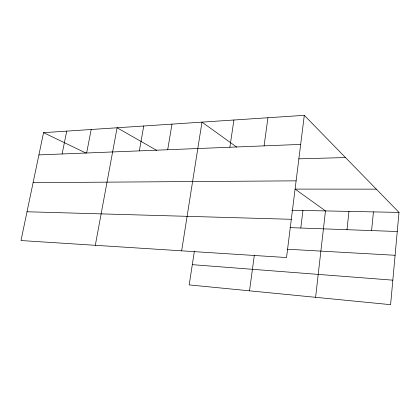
<?xml version="1.0" encoding="UTF-8"?>
<svg xmlns="http://www.w3.org/2000/svg" width="420" height="420" viewBox="0 0 420 420"><rect width="100%" height="100%" fill="white"/><g stroke="black" fill="none" stroke-linecap="round" stroke-linejoin="round"><path stroke-width="0.63" d="M304.3 115.327L286.534 257.544L21 240.545L43.554 132.662L304.3 115.327L399 212.405L390.605 304.673L189.184 284.902L194.387 251.134M371.59 230.585L373.443 211.885M346.999 229.693L348.952 211.391M315.593 297.308L325.474 210.919L295.123 189.1L376.32 189.152M300.804 228.018L302.935 210.467M249.512 290.824L254.331 255.145M264.091 145.866L267.934 117.747M229.882 147.242L233.903 120.01M181.645 250.829L201.983 122.131L236.775 147.147M167.69 149.735L171.985 124.126M139.346 150.875L143.745 126M95.308 245.301L117.101 127.775L156.865 150.47M86.641 152.99L91.192 129.496M62.108 153.977L66.717 131.124M38.908 154.906L300.668 144.401M298.741 158.834L345.508 157.568M33.107 182.653L296.116 180.841M291.784 210.242L399 212.405M27.017 211.764L291.312 219.298M289.942 227.63L397.262 231.515M287.243 249.218L395.099 255.287M192.302 264.653L392.831 280.161M43.554 132.662L85.885 153.032"/></g></svg>
